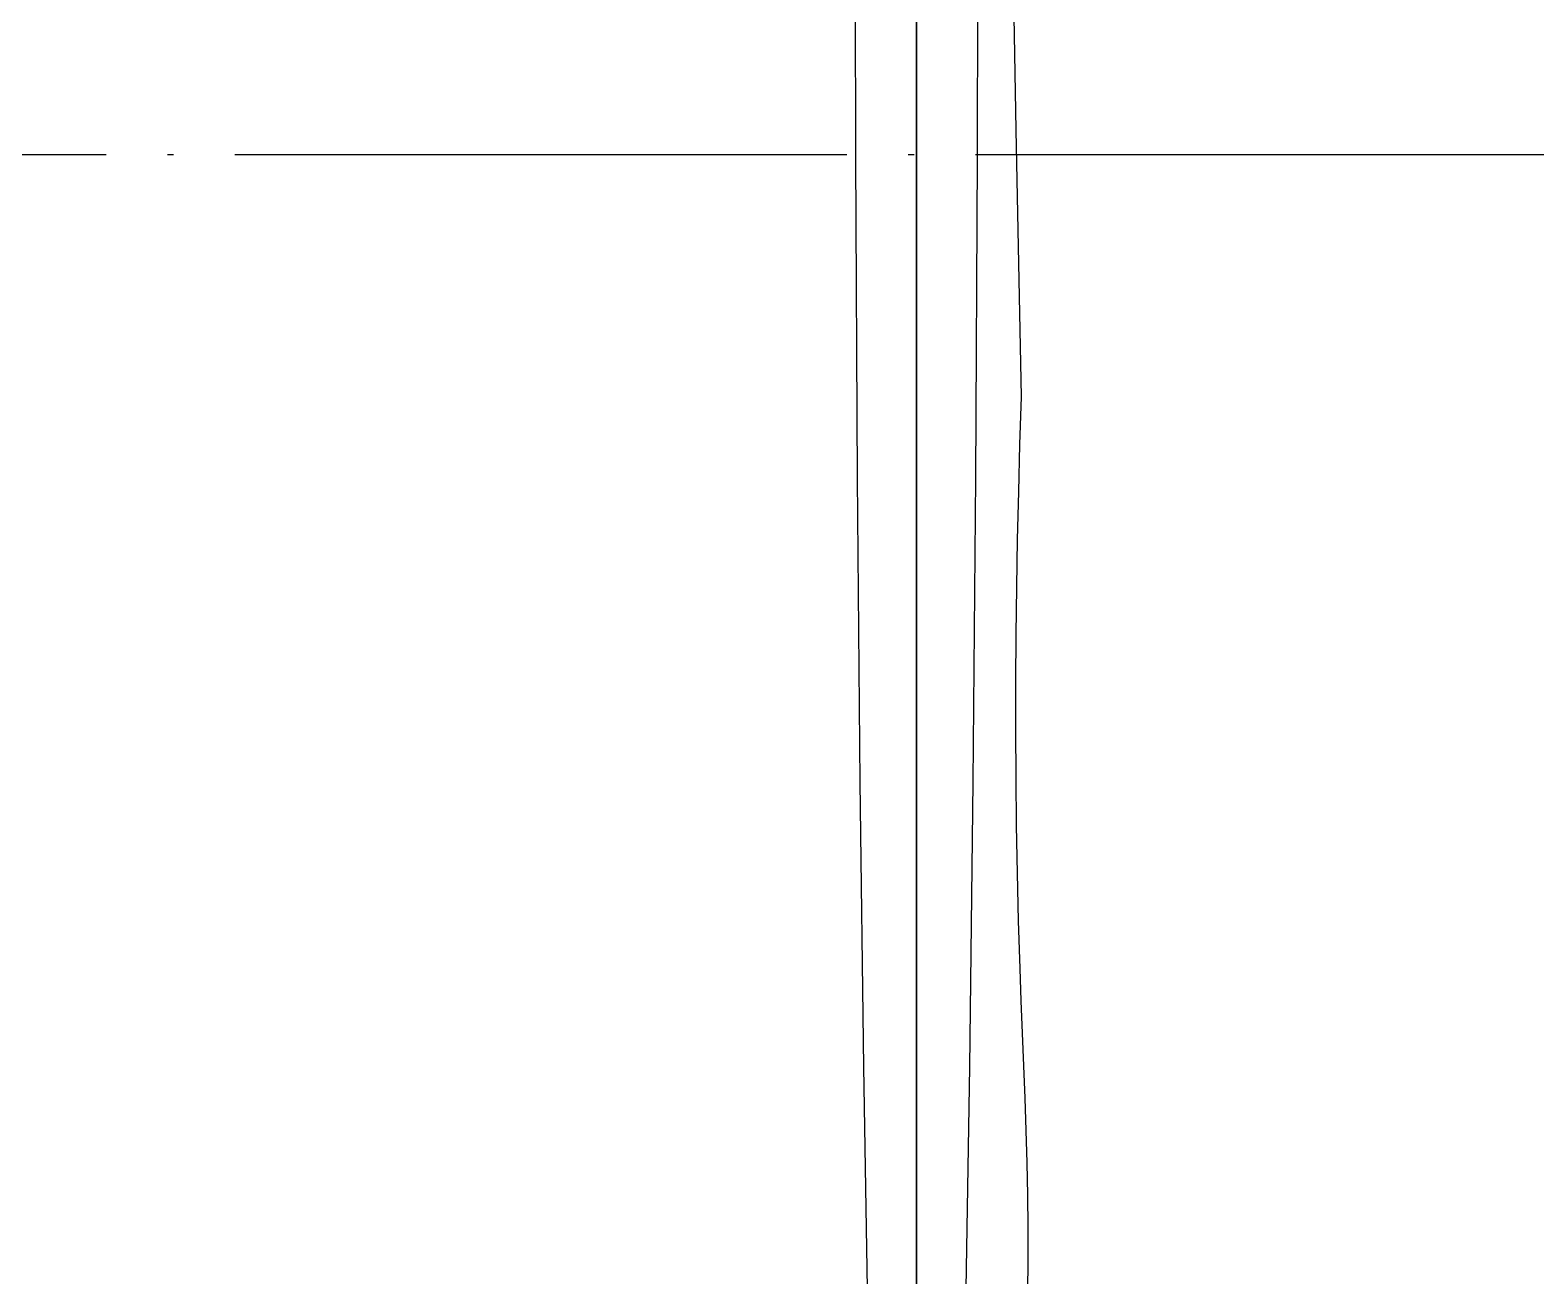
# Model space of a CAD drawing. Extents: x 11992 to 29481, y -6727 to 6811.
# Drawn here: x 22607.6 to 23099.6, y 1460.1 to 1866.9 of the extents above; entities that cross this region are included whole.
import ezdxf

# ---------------------------------------------------------------- set-up
doc = ezdxf.new("R2010")
doc.units = 0
doc.header["$MEASUREMENT"] = 0
doc.linetypes.add('DOTE', pattern=[2.42, 2, -0.2, 0.02, -0.2])
doc.layers.get('0').update_dxf_attribs({"color": 8, "linetype": 'CONTINUOUS'})
doc.layers.add('zoylight 4标注', color=9, linetype='CONTINUOUS')

msp = doc.modelspace()

# ---------------------------------------------------------------- linework, layer by layer
for p, q in [((22897.26, 1129.56, -2340.43), (22897.26, 2739.53, -2340.43)), ((22897.26, 2739.53, -2340.43), (22897.26, 1129.56, -2340.43)), ((22897.26, 1129.56, -2110.34), (22897.26, 2739.53, -2110.34)), ((22877.45, 1825.34, -2340.42), (22877.26, 1934.55, -2340.42)), ((22897.26, 1825.34, -2086.17), (22897.26, 1934.55, -2085.95)), ((22897.26, 1934.55, -2134.73), (22897.26, 1825.34, -2134.51)), ((22917.26, 1934.55, -2340.42), (22917.08, 1825.34, -2340.42)), ((22929.82, 1834.33, -2340.43), (22928.49, 1910.72, -2340.43)), ((22897.26, 1833.4, -2086.23), (22897.26, 1884.42, -2086.46)), ((22897.26, 1866.72, -2039.24), (22897.26, 1873.05, -2039.29)), ((22897.26, 1865.69, -1993.81), (22897.26, 1870.82, -1993.88)), ((22897.26, 1862.37, -2036.74), (22897.26, 1868.71, -2036.8)), ((22897.26, 1860.39, -2039.17), (22897.26, 1866.72, -2039.24)), ((22897.26, 1860.57, -1993.73), (22897.26, 1865.69, -1993.81)), ((22897.26, 1856.02, -2036.68), (22897.26, 1862.37, -2036.74)), ((22897.26, 1855.46, -1993.64), (22897.26, 1860.57, -1993.73)), ((22897.26, 1854.05, -2039.11), (22897.26, 1860.39, -2039.17)), ((22897.26, 1849.68, -2036.62), (22897.26, 1856.02, -2036.68)), ((22897.26, 1850.35, -1993.57), (22897.26, 1855.46, -1993.64)), ((22897.26, 1847.71, -2039.05), (22897.26, 1854.05, -2039.11)), ((22897.26, 1845.24, -1993.5), (22897.26, 1850.35, -1993.57)), ((22897.26, 1843.35, -2036.59), (22897.26, 1849.68, -2036.62)), ((22897.26, 1841.38, -2039.01), (22897.26, 1847.71, -2039.05)), ((22897.26, 1840.13, -1993.46), (22897.26, 1845.24, -1993.5)), ((22897.26, 1837.02, -2036.57), (22897.26, 1843.35, -2036.59)), ((22897.26, 1835.04, -2039), (22897.26, 1841.38, -2039.01)), ((22897.26, 1835.02, -1993.45), (22897.26, 1840.13, -1993.46)), ((22897.26, 1828.31, -2036.59), (22897.26, 1837.02, -2036.57)), ((22897.26, 1826.32, -2039.02), (22897.26, 1835.04, -2039)), ((22897.26, 1829.91, -1993.47), (22897.26, 1835.02, -1993.45)), ((22897.26, 1792.92, -2085.92), (22897.26, 1833.4, -2086.23)), ((22931.51, 1747.17, -2340.43), (22929.82, 1834.33, -2340.43)), ((22877.98, 1720.59, -2340.42), (22877.45, 1825.34, -2340.42)), ((22897.26, 1824.58, -1993.53), (22897.26, 1829.91, -1993.47)), ((22897.26, 1819.61, -2036.66), (22897.26, 1828.31, -2036.59)), ((22897.26, 1817.6, -2039.1), (22897.26, 1826.32, -2039.02)), ((22897.26, 1720.6, -2086.82), (22897.26, 1825.34, -2086.17)), ((22897.26, 1825.34, -2134.51), (22897.26, 1720.6, -2133.86)), ((22917.08, 1825.34, -2340.42), (22916.55, 1720.59, -2340.42)), ((22897.26, 1819.15, -1993.62), (22897.26, 1824.58, -1993.53)), ((22897.26, 1810.91, -2036.79), (22897.26, 1819.61, -2036.66)), ((22897.26, 1813.52, -1993.75), (22897.26, 1819.15, -1993.62)), ((22897.26, 1808.9, -2039.23), (22897.26, 1817.6, -2039.1)), ((22897.26, 1807.59, -1993.91), (22897.26, 1813.52, -1993.75)), ((22897.26, 1802.22, -2036.96), (22897.26, 1810.91, -2036.79)), ((22897.26, 1800.2, -2039.4), (22897.26, 1808.9, -2039.23)), ((22897.26, 1801.26, -1994.09), (22897.26, 1807.59, -1993.91)), ((22897.26, 1793.53, -2037.17), (22897.26, 1802.22, -2036.96)), ((22897.26, 1794.44, -1994.27), (22897.26, 1801.26, -1994.09)), ((22897.26, 1791.51, -2039.61), (22897.26, 1800.2, -2039.4)), ((22897.26, 1787.03, -1994.47), (22897.26, 1794.44, -1994.27)), ((22897.26, 1784.84, -2037.41), (22897.26, 1793.53, -2037.17)), ((22897.26, 1765.61, -2085.56), (22897.26, 1792.92, -2085.92)), ((22897.26, 1782.82, -2039.85), (22897.26, 1791.51, -2039.61)), ((22897.26, 1778.92, -1994.67), (22897.26, 1787.03, -1994.47)), ((22897.26, 1776.16, -2037.68), (22897.26, 1784.84, -2037.41)), ((22897.26, 1774.14, -2040.12), (22897.26, 1782.82, -2039.85)), ((22897.26, 1770.02, -1994.86), (22897.26, 1778.92, -1994.67)), ((22897.26, 1767.47, -2037.97), (22897.26, 1776.16, -2037.68)), ((22897.26, 1765.45, -2040.42), (22897.26, 1774.14, -2040.12)), ((22897.26, 1760.23, -1995.04), (22897.26, 1770.02, -1994.86)), ((22897.26, 1758.78, -2038.29), (22897.26, 1767.47, -2037.97)), ((22897.26, 1755.59, -2085.36), (22897.26, 1765.61, -2085.56)), ((22897.26, 1756.76, -2040.73), (22897.26, 1765.45, -2040.42)), ((22897.26, 1749.45, -1995.2), (22897.26, 1760.23, -1995.04)), ((22897.26, 1750.09, -2038.61), (22897.26, 1758.78, -2038.29)), ((22897.26, 1748.06, -2041.06), (22897.26, 1756.76, -2040.73)), ((22897.26, 1744.19, -2085.15), (22897.26, 1755.59, -2085.36)), ((22897.26, 1741.4, -2038.95), (22897.26, 1750.09, -2038.61)), ((22897.26, 1737.57, -1995.34), (22897.26, 1749.45, -1995.2)), ((22897.26, 1739.35, -2041.39), (22897.26, 1748.06, -2041.06)), ((22931.04, 1731.65, -2340.43), (22931.51, 1747.17, -2340.43)), ((22897.26, 1730.02, -2084.93), (22897.26, 1744.19, -2085.15)), ((22897.26, 1732.7, -2039.28), (22897.26, 1741.4, -2038.95)), ((22897.26, 1730.64, -2041.73), (22897.26, 1739.35, -2041.39)), ((22897.26, 1712.13, -1995.52), (22897.26, 1737.57, -1995.34)), ((22897.26, 1725.45, -2039.56), (22897.26, 1732.7, -2039.28)), ((22897.26, 1722.65, -2042.02), (22897.26, 1730.64, -2041.73)), ((22897.26, 1711.69, -2084.7), (22897.26, 1730.02, -2084.93)), ((22930.63, 1716.13, -2340.43), (22931.04, 1731.65, -2340.43)), ((22897.26, 1716.79, -2039.82), (22897.26, 1725.45, -2039.56)), ((22897.26, 1713.25, -2042.3), (22897.26, 1722.65, -2042.02)), ((22878.84, 1621.27, -2340.42), (22877.98, 1720.59, -2340.42)), ((22897.26, 1621.27, -2087.86), (22897.26, 1720.6, -2086.82)), ((22897.26, 1720.6, -2133.86), (22897.26, 1621.27, -2132.82)), ((22916.55, 1720.59, -2340.42), (22915.69, 1621.26, -2340.42)), ((22897.26, 1705.34, -2040.08), (22897.26, 1716.79, -2039.82)), ((22897.26, 1701.05, -2042.58), (22897.26, 1713.25, -2042.3)), ((22897.26, 1682.8, -1995.62), (22897.26, 1712.13, -1995.52)), ((22930.29, 1700.59, -2340.43), (22930.63, 1716.13, -2340.43)), ((22897.26, 1687.82, -2084.47), (22897.26, 1711.69, -2084.7)), ((22897.26, 1689.71, -2040.32), (22897.26, 1705.34, -2040.08)), ((22897.26, 1684.66, -2042.84), (22897.26, 1701.05, -2042.58)), ((22930.03, 1685.05, -2340.43), (22930.29, 1700.59, -2340.43)), ((22897.26, 1668.49, -2040.55), (22897.26, 1689.71, -2040.32)), ((22897.26, 1657, -2084.24), (22897.26, 1687.82, -2084.47)), ((22897.26, 1662.68, -2043.09), (22897.26, 1684.66, -2042.84)), ((22897.26, 1649.89, -1995.69), (22897.26, 1682.8, -1995.62)), ((22929.84, 1669.5, -2340.43), (22930.03, 1685.05, -2340.43)), ((22897.26, 1640.3, -2040.77), (22897.26, 1668.49, -2040.55)), ((22929.74, 1653.94, -2340.43), (22929.84, 1669.5, -2340.43)), ((22897.26, 1633.73, -2043.32), (22897.26, 1662.68, -2043.09)), ((22897.26, 1617.85, -2084.01), (22897.26, 1657, -2084.24)), ((22929.72, 1638.37, -2340.43), (22929.74, 1653.94, -2340.43)), ((22897.26, 1613.74, -1995.76), (22897.26, 1649.89, -1995.69)), ((22897.26, 1603.73, -2040.96), (22897.26, 1640.3, -2040.77)), ((22929.79, 1622.79, -2340.43), (22929.72, 1638.37, -2340.43)), ((22897.26, 1596.4, -2043.52), (22897.26, 1633.73, -2043.32)), ((22879.99, 1528.31, -2340.42), (22878.84, 1621.27, -2340.42)), ((22897.26, 1528.31, -2089.28), (22897.26, 1621.27, -2087.86)), ((22897.26, 1621.27, -2132.82), (22897.26, 1528.31, -2131.4)), ((22915.69, 1621.26, -2340.42), (22914.53, 1528.31, -2340.42)), ((22929.95, 1607.21, -2340.43), (22929.79, 1622.79, -2340.43)), ((22897.26, 1568.98, -2083.79), (22897.26, 1617.85, -2084.01)), ((22897.26, 1574.67, -1995.86), (22897.26, 1613.74, -1995.76)), ((22930.22, 1591.62, -2340.43), (22929.95, 1607.21, -2340.43)), ((22897.26, 1557.4, -2041.14), (22897.26, 1603.73, -2040.96)), ((22897.26, 1549.31, -2043.69), (22897.26, 1596.4, -2043.52)), ((22930.59, 1576.03, -2340.43), (22930.22, 1591.62, -2340.43)), ((22897.26, 1533.01, -1996.05), (22897.26, 1574.67, -1995.86)), ((22931.06, 1560.43, -2340.43), (22930.59, 1576.03, -2340.43)), ((22897.26, 1509.01, -2083.58), (22897.26, 1568.98, -2083.79)), ((22931.45, 1549.86, -2340.43), (22931.06, 1560.43, -2340.43)), ((22897.26, 1499.91, -2041.29), (22897.26, 1557.4, -2041.14)), ((22931.87, 1539.28, -2340.43), (22931.45, 1549.86, -2340.43)), ((22897.26, 1491.05, -2043.84), (22897.26, 1549.31, -2043.69)), ((22932.29, 1528.7, -2340.43), (22931.87, 1539.28, -2340.43)), ((22897.26, 1489.06, -1996.34), (22897.26, 1533.01, -1996.05)), ((22881.43, 1442.7, -2340.42), (22879.99, 1528.31, -2340.42)), ((22897.26, 1442.7, -2091.03), (22897.26, 1528.31, -2089.28)), ((22897.26, 1528.31, -2131.4), (22897.26, 1442.7, -2129.65)), ((22914.53, 1528.31, -2340.42), (22913.09, 1442.7, -2340.42)), ((22932.7, 1518.13, -2340.43), (22932.29, 1528.7, -2340.43)), ((22933.07, 1507.55, -2340.43), (22932.7, 1518.13, -2340.43)), ((22897.26, 1436.53, -2083.37), (22897.26, 1509.01, -2083.58)), ((22933.38, 1496.98, -2340.43), (22933.07, 1507.55, -2340.43)), ((22897.26, 1429.87, -2041.42), (22897.26, 1499.91, -2041.29)), ((22933.61, 1486.42, -2340.43), (22933.38, 1496.98, -2340.43)), ((22897.26, 1420.25, -2043.95), (22897.26, 1491.05, -2043.84)), ((22897.26, 1443.17, -1996.79), (22897.26, 1489.06, -1996.34)), ((22933.75, 1475.87, -2340.43), (22933.61, 1486.42, -2340.43)), ((22933.76, 1465.32, -2340.43), (22933.75, 1475.87, -2340.43)), ((22933.63, 1454.79, -2340.43), (22933.76, 1465.32, -2340.43))]:
    msp.add_line(p, q)
at = {"layer": 'zoylight 4标注', "color": 9, "linetype": 'DOTE', "ltscale": 100}
msp.add_line((19286.52, 1826.36), (25252.9, 1826.36), dxfattribs=at)

doc.saveas('drawing.dxf')
